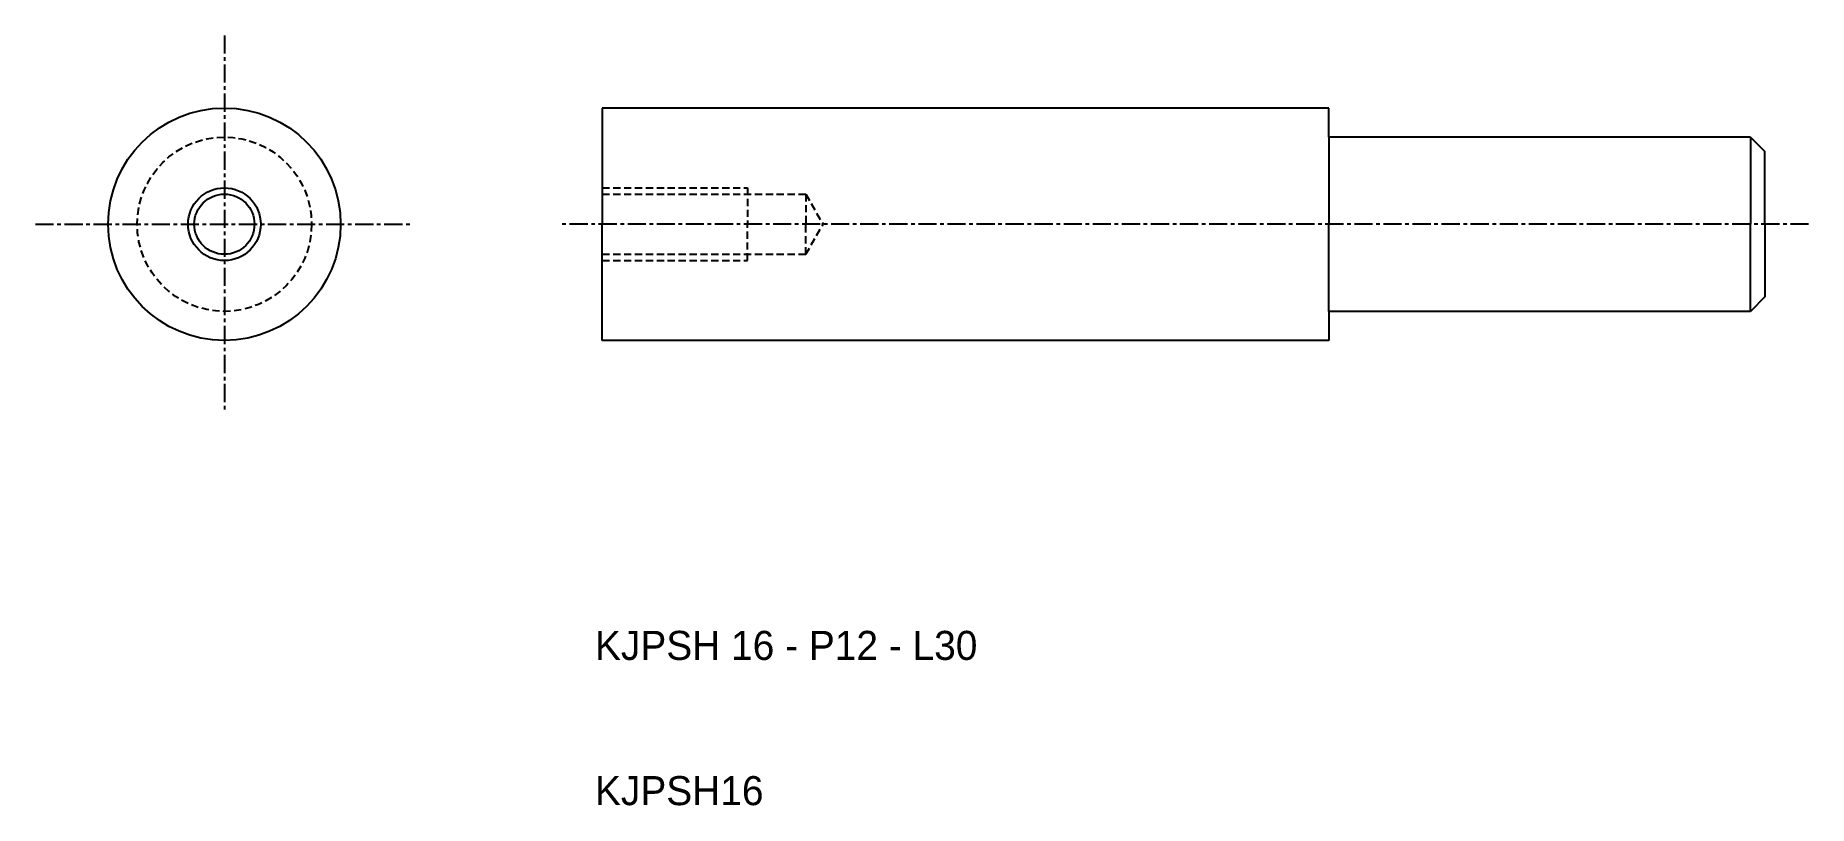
# Model space of a CAD drawing. Extents: x -39 to 83, y 10 to 63.
import ezdxf

# ---------------------------------------------------------------- set-up
doc = ezdxf.new("R2010")
doc.units = 0
doc.linetypes.add('CENTER', pattern=[2, 1.25, -0.25, 0.25, -0.25])
doc.linetypes.add('DASHED', pattern=[0.75, 0.5, -0.25])
doc.layers.get('0').update_dxf_attribs({"linetype": 'CONTINUOUS'})
doc.layers.add('CENTER', color=1, linetype='CENTER')

msp = doc.modelspace()

# ---------------------------------------------------------------- linework, layer by layer
at = {"color": 7, "linetype": 'CONTINUOUS'}
for p, q in [((50, 58), (0, 58)), ((0, 58), (0, 50)), ((50, 56), (50, 58)), ((50, 56), (50, 50)), ((79, 56), (50, 56)), ((79, 56), (79, 50)), ((79, 56), (80, 55)), ((80, 50), (80, 55)), ((0, 42), (0, 50)), ((50, 44), (50, 50)), ((79, 44), (79, 50)), ((80, 50), (80, 45)), ((79, 44), (50, 44)), ((50, 44), (50, 42)), ((80, 45), (79, 44)), ((50, 42), (0, 42))]:
    msp.add_line(p, q, dxfattribs=at)
at = {"color": 3, "linetype": 'DASHED'}
for p, q in [((0, 52.5), (10, 52.5)), ((10, 52.5), (10, 50)), ((0, 52.07), (14, 52.07)), ((14, 52.07), (15.19, 50)), ((14, 52.07), (14, 50)), ((10, 47.5), (10, 50)), ((14, 47.93), (14, 50)), ((14, 47.93), (15.19, 50)), ((0, 47.93), (14, 47.93)), ((0, 47.5), (10, 47.5))]:
    msp.add_line(p, q, dxfattribs=at)
at = {"color": 7, "linetype": 'CONTINUOUS'}
for radius in [8, 2.07]:
    msp.add_circle((-26, 50), radius, dxfattribs=at)
at = {"color": 3, "linetype": 'DASHED'}
msp.add_circle((-26, 50), 6, dxfattribs=at)
at = {"color": 3, "linetype": 'CONTINUOUS'}
msp.add_circle((-26, 50), 2.5, dxfattribs=at)
at = {"layer": 'CENTER', "color": 1, "linetype": 'CENTER'}
for p, q in [((-26, 63), (-26, 37)), ((-39, 50), (-13, 50)), ((83, 50), (-3, 50))]:
    msp.add_line(p, q, dxfattribs=at)

# ---------------------------------------------------------------- texts
at = {"color": 7, "linetype": 'CONTINUOUS'}
for s, p in [('KJPSH 16 - P12 - L30', (-0.5, 20)), ('KJPSH16', (-0.5, 10))]:
    msp.add_text(s, height=2, dxfattribs=at).set_placement(p)

doc.saveas('drawing.dxf')
